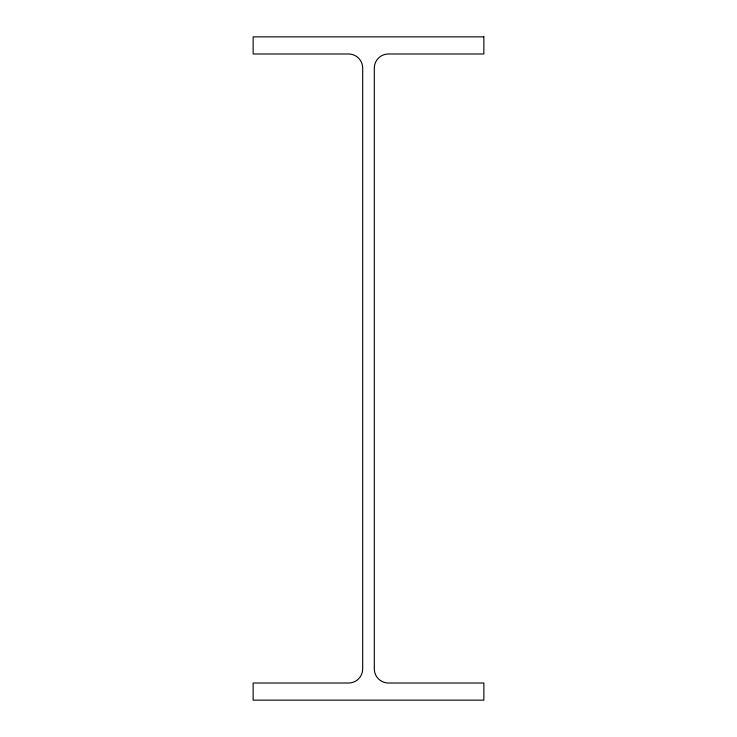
<?xml version="1.0" encoding="UTF-8"?>
<svg xmlns="http://www.w3.org/2000/svg" width="737" height="737" viewBox="0 0 737 737"><rect width="100%" height="100%" fill="white"/><g stroke="black" fill="none" stroke-linecap="round" stroke-linejoin="round"><path stroke-width="1.11" d="M483.859 36.85L253.141 36.85L253.141 53.985L348.555 53.985A14.132 14.132 0 0 1 362.687 68.117L362.687 668.883A14.132 14.132 0 0 1 348.555 683.015L253.141 683.015L253.141 700.15L483.859 700.15L483.859 683.015L388.445 683.015A14.132 14.132 0 0 1 374.313 668.883L374.313 68.117A14.132 14.132 0 0 1 388.445 53.985L483.859 53.985L483.859 36.85"/></g></svg>
